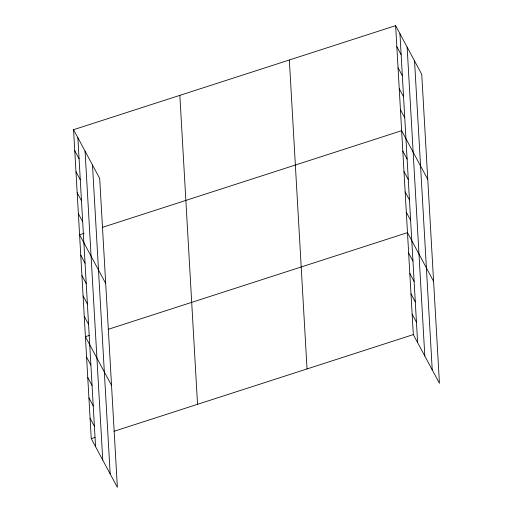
<?xml version="1.0" encoding="UTF-8"?>
<svg xmlns="http://www.w3.org/2000/svg" width="513" height="513" viewBox="0 0 513 513"><rect width="100%" height="100%" fill="white"/><g stroke="black" fill="none" stroke-linecap="round" stroke-linejoin="round"><path stroke-width="0.77" d="M73.564 129.699L99.682 178.402L117.374 487.35L91.256 438.647L73.564 129.699L395.626 25.65L421.744 74.353L439.436 383.301L413.318 334.598L395.626 25.65M84.138 233.274L79.579 234.742L105.697 283.445M102.356 227.387L401.641 130.693L427.759 179.396M89.217 335.47L85.421 336.695L111.533 385.398M108.192 329.34L407.482 232.645L433.594 281.348M91.256 438.647L95.052 437.422M114.033 431.292L413.318 334.598M396.831 46.657L401.134 54.686M398.037 67.665L402.339 75.7M399.236 88.678L403.545 96.707M400.441 109.686L404.744 117.714M402.814 151.085L407.117 159.113M403.981 171.47L408.284 179.505M405.148 191.862L409.451 199.897M406.315 212.254L410.618 220.282M408.649 253.037L412.952 261.066M409.816 273.429L414.126 281.457M410.984 293.814L415.293 301.849M412.151 314.206L416.46 322.235M74.77 150.707L79.073 158.741M75.975 171.72L80.278 179.749M77.174 192.728L81.484 200.756M78.38 213.735L82.683 221.763M80.753 255.134L85.055 263.163M81.92 275.526L86.222 283.554M83.087 295.918L87.39 303.946M84.254 316.303L88.557 324.338M86.588 357.086L90.891 365.115M87.755 377.478L92.058 385.507M88.922 397.87L93.231 405.898M90.089 418.255L94.398 426.29M414.542 60.932L432.235 369.879M407.13 47.1L424.822 356.048M399.935 33.678L417.627 342.626M289.345 59.989L307.037 368.937M179.845 95.367L197.537 404.315M92.481 164.981L110.173 473.929M85.068 151.155L102.76 460.103M77.873 137.728L95.565 446.676"/></g></svg>
